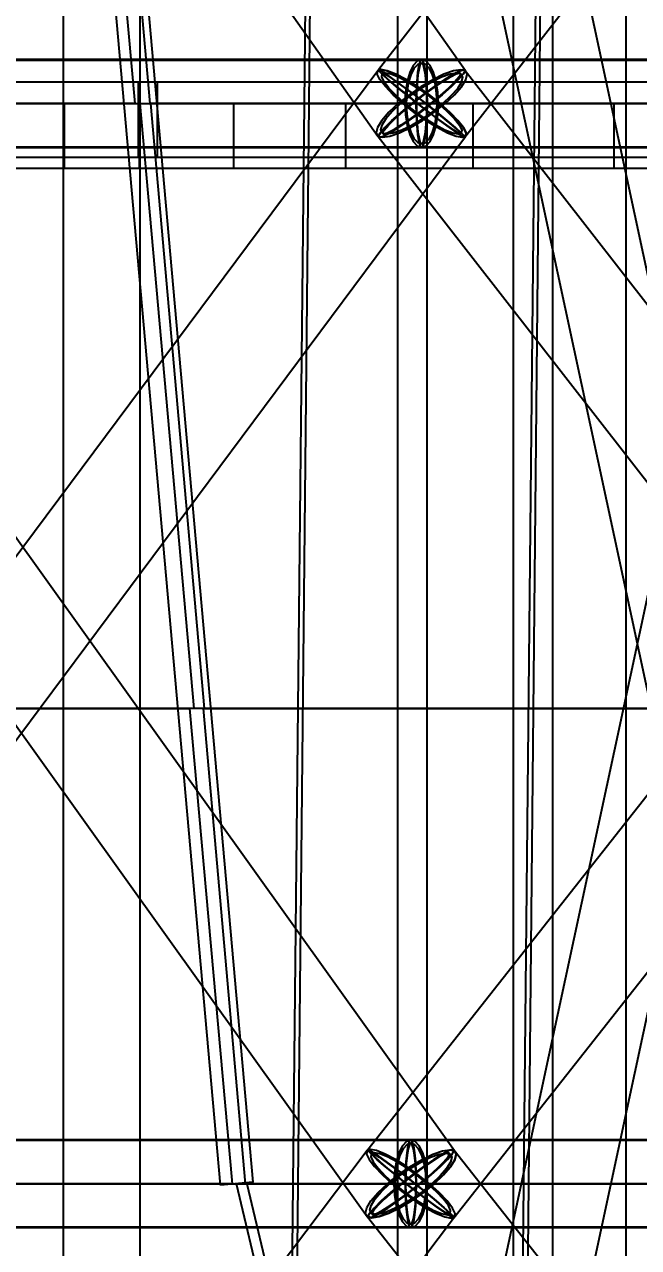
# Model space of a CAD drawing. Header units: millimetres. Extents: x -123812 to 252100, y -3000 to 639000.
# Drawn here: x -5727 to -2886, y 334705 to 340366 of the extents above; entities that cross this region are included whole.
import ezdxf

# ---------------------------------------------------------------- set-up
doc = ezdxf.new("R2010")
doc.units = ezdxf.units.MM
for name, color, linetype, lineweight in [('D-STR-CORE', 7, 'Continuous', 25), ('D-STR-DECK', 7, 'Continuous', 25), ('D-STR-DIM', 7, 'Continuous', 13), ('D-STR-STRC', 7, 'Continuous', 25)]:
    doc.layers.add(name, color=color, linetype=linetype, lineweight=lineweight)
doc.styles.add('OpenSansCondensed-Light', font='OpenSansCondensed-Light.ttf')
doc.styles.add('TOWER_UNICODE', font='Arial Unicode.ttf')
doc.dimstyles.new('EZDXF', dxfattribs={"dimtxt": 0.25, "dimasz": 0.175, "dimexe": 0.375, "dimexo": 0.125, "dimgap": 0.1, "dimtad": 1, "dimlfac": 100, "dimzin": 12, "dimdsep": 46, "dimtxsty": 'OpenSansCondensed-Light', "dimblk": 'ARCHTICK', "dimcen": 2.5, "dimazin": 3, "dimtfac": 0.5, "dimtmove": 2, "dimatfit": 3})

# ---------------------------------------------------------------- blocks, each defined once
blk = doc.blocks.new('_ARCHTICK')
at = {"color": 0, "linetype": 'BYBLOCK', "const_width": 0.15}
blk.add_lwpolyline([(-0.5, -0.5), (0.5, 0.5)], dxfattribs=at)

msp = doc.modelspace()

# ---------------------------------------------------------------- linework, layer by layer
at = {"layer": 'D-STR-CORE'}
for points in [[(-4000, 100000), (-4000, 375000), (-3284.1, 375000), (-3284.1, 100000)], [(-4000, 100000), (-4000, 375000), (-3284.1, 375000), (-3284.1, 100000)], [(-3863.7, 100000), (-3863.7, 375000), (-2944.5, 375000), (-2944.5, 100000)], [(-3863.7, 100000), (-3863.7, 375000), (-2944.5, 375000), (-2944.5, 100000)], [(-3464.1, 100000), (-3464.1, 375000), (-2404.2, 375000), (-2404.2, 100000)], [(-3464.1, 100000), (-3464.1, 375000), (-2404.2, 375000), (-2404.2, 100000)]]:
    msp.add_lwpolyline(points, close=True, dxfattribs=at)
at = {"layer": 'D-STR-DECK'}
for points in [[(-4820.2, 334993.3), (-6602.5, 354993.3), (-6453.1, 355006.7), (-4670.8, 335006.7)], [(-4820.2, 334993.3), (-6602.5, 354993.3), (-6453.1, 355006.7), (-4670.8, 335006.7)], [(-7631.7, 340000), (-7946.1, 342400), (-5431.6, 342400), (-5215.8, 340000)], [(-7631.7, 340000), (-7946.1, 342400), (-5431.6, 342400), (-5215.8, 340000)], [(-5145.4, 340000), (-5357.4, 342400), (-2763.9, 342400), (-2654.1, 340000)], [(-5145.4, 340000), (-5357.4, 342400), (-2763.9, 342400), (-2654.1, 340000)], [(-7686.9, 339750), (-7686.9, 340100), (-5113.4, 340100), (-5113.4, 339750)], [(-7686.9, 339750), (-7686.9, 340100), (-5113.4, 340100), (-5113.4, 339750)], [(-5198.8, 339750), (-5198.8, 340100), (-2578.8, 340100), (-2578.8, 339750)], [(-5198.8, 339750), (-5198.8, 340100), (-2578.8, 340100), (-2578.8, 339750)], [(-19373.3, 339700), (-19373.3, 340000), (-5543.3, 340000), (-5543.3, 339700)], [(-19373.3, 339700), (-19373.3, 340000), (-5543.3, 340000), (-5543.3, 339700)], [(-18530, 339700), (-18530, 340000), (-5196.2, 340000), (-5196.2, 339700)], [(-18530, 339700), (-18530, 340000), (-5196.2, 340000), (-5196.2, 339700)], [(-17369.6, 339700), (-17369.6, 340000), (-4760.1, 340000), (-4760.1, 339700)], [(-17369.6, 339700), (-17369.6, 340000), (-4760.1, 340000), (-4760.1, 339700)], [(-15912.1, 339700), (-15912.1, 340000), (-4242.6, 340000), (-4242.6, 339700)], [(-15912.1, 339700), (-15912.1, 340000), (-4242.6, 340000), (-4242.6, 339700)], [(-14182.2, 339700), (-14182.2, 340000), (-3652.6, 340000), (-3652.6, 339700)], [(-14182.2, 339700), (-14182.2, 340000), (-3652.6, 340000), (-3652.6, 339700)], [(-12209.8, 339700), (-12209.8, 340000), (-3000, 340000), (-3000, 339700)], [(-12209.8, 339700), (-12209.8, 340000), (-3000, 340000), (-3000, 339700)], [(-10028.4, 339700), (-10028.4, 340000), (-2296.1, 340000), (-2296.1, 339700)], [(-10028.4, 339700), (-10028.4, 340000), (-2296.1, 340000), (-2296.1, 339700)], [(-7675.4, 339700), (-7675.4, 340000), (-1552.9, 340000), (-1552.9, 339700)], [(-7675.4, 339700), (-7675.4, 340000), (-1552.9, 340000), (-1552.9, 339700)], [(-7306.4, 337200), (-7675.4, 340000), (-5144.5, 340000), (-4894.9, 337200)], [(-7306.4, 337200), (-7675.4, 340000), (-5144.5, 340000), (-4894.9, 337200)], [(-5191.1, 339700), (-5191.1, 340000), (-783.2, 340000), (-783.2, 339700)], [(-5191.1, 339700), (-5191.1, 340000), (-783.2, 340000), (-783.2, 339700)], [(-4941.5, 337200), (-5191.1, 340000), (-2594.4, 340000), (-2468.6, 337200)], [(-4941.5, 337200), (-5191.1, 340000), (-2594.4, 340000), (-2468.6, 337200)], [(-6976.6, 335000), (-7264.8, 337200), (-4964.1, 337200), (-4766.3, 335000)], [(-6976.6, 335000), (-7264.8, 337200), (-4964.1, 337200), (-4766.3, 335000)], [(-4703.7, 335000), (-4898.1, 337200), (-2526.1, 337200), (-2425.4, 335000)], [(-4703.7, 335000), (-4898.1, 337200), (-2526.1, 337200), (-2425.4, 335000)], [(-6314.3, 333000), (-7016.5, 335000), (-4698.9, 335000), (-4223.9, 333000)], [(-6314.3, 333000), (-7016.5, 335000), (-4698.9, 335000), (-4223.9, 333000)], [(-4270.5, 333000), (-4745.5, 335000), (-2369.7, 335000), (-2130.2, 333000)], [(-4270.5, 333000), (-4745.5, 335000), (-2369.7, 335000), (-2130.2, 333000)]]:
    msp.add_lwpolyline(points, close=True, dxfattribs=at)
at = {"layer": 'D-STR-STRC'}
for points in [[(198.7, 325042), (-5170.6, 350042), (-5177.4, 350047.1), (-5197.2, 350048.9), (-5228.8, 350047.4), (-5270, 350042.7), (-5317.9, 350035), (-5369.4, 350025), (-5420.8, 350013.3), (-5468.7, 350000.6), (-5509.9, 349988), (-5541.5, 349976.1), (-5561.3, 349965.9), (-5568.1, 349958), (-198.7, 324958)], [(-5170.6, 324958), (198.7, 349958), (192, 349965.9), (172.1, 349976.1), (140.5, 349988), (99.4, 350000.6), (51.4, 350013.3), (0, 350025), (-51.4, 350035), (-99.4, 350042.7), (-140.5, 350047.4), (-172.1, 350048.9), (-192, 350047.1), (-198.7, 350042), (-5568.1, 325042)], [(-7619.6, 344849), (-4092.4, 339849), (-4070.5, 339843.7), (-4036.2, 339849), (-3991.9, 339864.7), (-3940.6, 339889.5), (-3885.8, 339921.9), (-3831.3, 339959.6), (-3780.8, 340000), (-3737.7, 340040.4), (-3704.9, 340078.1), (-3684.7, 340110.5), (-3678.4, 340135.3), (-3686.5, 340151), (-7213.7, 345151)], [(-199.6, 345156.3), (-4089, 340156.3), (-4087.6, 340151), (-4072.6, 340135.3), (-4045.2, 340110.5), (-4007.2, 340078.1), (-3961.1, 340040.4), (-3910.1, 340000), (-3857.8, 339959.6), (-3807.6, 339921.9), (-3763, 339889.5), (-3727, 339864.7), (-3702.1, 339849), (-3689.9, 339843.7), (199.6, 344843.7)], [(-7513.9, 339796.8), (-3889.5, 339796.8), (-3869.3, 339803.7), (-3850.6, 339824), (-3834.5, 339856.3), (-3822.1, 339898.4), (-3814.4, 339947.4), (-3811.7, 340000), (-3814.4, 340052.6), (-3822.1, 340101.6), (-3834.5, 340143.7), (-3850.6, 340176), (-3869.3, 340196.3), (-3889.5, 340203.2), (-7513.9, 340203.2)], [(-7513.9, 339796.8), (-3889.5, 339796.8), (-3869.3, 339803.7), (-3850.6, 339824), (-3834.5, 339856.3), (-3822.1, 339898.4), (-3814.4, 339947.4), (-3811.7, 340000), (-3814.4, 340052.6), (-3822.1, 340101.6), (-3834.5, 340143.7), (-3850.6, 340176), (-3869.3, 340196.3), (-3889.5, 340203.2), (-7513.9, 340203.2)], [(0, 340203.2), (-3889.5, 340203.2), (-3896.3, 340196.3), (-3902.7, 340176), (-3908.2, 340143.7), (-3912.4, 340101.6), (-3915.1, 340052.6), (-3916, 340000), (-3915.1, 339947.4), (-3912.4, 339898.4), (-3908.2, 339856.3), (-3902.7, 339824), (-3896.3, 339803.7), (-3889.5, 339796.8), (0, 339796.8)], [(0, 340203.2), (-3889.5, 340203.2), (-3896.3, 340196.3), (-3902.7, 340176), (-3908.2, 340143.7), (-3912.4, 340101.6), (-3915.1, 340052.6), (-3916, 340000), (-3915.1, 339947.4), (-3912.4, 339898.4), (-3908.2, 339856.3), (-3902.7, 339824), (-3896.3, 339803.7), (-3889.5, 339796.8), (0, 339796.8)], [(-7407.8, 334847.8), (-3686.1, 339847.8), (-3684.2, 339863.6), (-3696.3, 339888.6), (-3721.5, 339921.2), (-3758.2, 339959.2), (-3803.8, 340000), (-3855.3, 340040.8), (-3909.1, 340078.8), (-3961.6, 340111.4), (-4009.1, 340136.4), (-4048.5, 340152.2), (-4077.1, 340157.5), (-4092.8, 340152.2), (-7814.5, 335152.2)], [(-7716, 339847.8), (-4141.9, 334847.8), (-4119.9, 334842.5), (-4085.7, 334847.8), (-4041.5, 334863.6), (-3990.4, 334888.6), (-3935.9, 334921.2), (-3881.6, 334959.2), (-3831.3, 335000), (-3788.3, 335040.8), (-3755.7, 335078.8), (-3735.7, 335111.4), (-3729.5, 335136.4), (-3737.7, 335152.2), (-7311.8, 340152.2)], [(-198.6, 340157.5), (-4138.4, 335157.5), (-4137, 335152.2), (-4122.2, 335136.4), (-4094.9, 335111.4), (-4057.1, 335078.8), (-4011.3, 335040.8), (-3960.6, 335000), (-3908.5, 334959.2), (-3858.6, 334921.2), (-3814.1, 334888.6), (-3778.2, 334863.6), (-3753.4, 334847.8), (-3741.2, 334842.5), (198.6, 339842.5)], [(201.1, 335152.2), (-3688.4, 340152.2), (-3693.4, 340157.5), (-3711.9, 340152.2), (-3742.4, 340136.4), (-3783, 340111.4), (-3830.8, 340078.8), (-3882.6, 340040.8), (-3934.9, 340000), (-3984.1, 339959.2), (-4026.8, 339921.2), (-4060.2, 339888.6), (-4081.9, 339863.6), (-4090.6, 339847.8), (-201.1, 334847.8)], [(-7505.9, 329846.6), (-3737.3, 334846.6), (-3735.3, 334862.5), (-3747.2, 334887.7), (-3772.2, 334920.6), (-3808.6, 334958.9), (-3854, 335000), (-3905.2, 335041.1), (-3958.8, 335079.4), (-4011.1, 335112.3), (-4058.5, 335137.5), (-4097.9, 335153.4), (-4126.4, 335158.8), (-4142.3, 335153.4), (-7910.8, 330153.4)], [(-7611.1, 334796.8), (-3939.8, 334796.8), (-3919.7, 334803.7), (-3900.9, 334824), (-3884.8, 334856.3), (-3872.5, 334898.4), (-3864.7, 334947.4), (-3862, 335000), (-3864.7, 335052.6), (-3872.5, 335101.6), (-3884.8, 335143.7), (-3900.9, 335176), (-3919.7, 335196.3), (-3939.8, 335203.2), (-7611.1, 335203.2)], [(-7611.1, 334796.8), (-3939.8, 334796.8), (-3919.7, 334803.7), (-3900.9, 334824), (-3884.8, 334856.3), (-3872.5, 334898.4), (-3864.7, 334947.4), (-3862, 335000), (-3864.7, 335052.6), (-3872.5, 335101.6), (-3884.8, 335143.7), (-3900.9, 335176), (-3919.7, 335196.3), (-3939.8, 335203.2), (-7611.1, 335203.2)], [(200.2, 330153.4), (-3739.6, 335153.4), (-3744.7, 335158.8), (-3763.1, 335153.4), (-3793.5, 335137.5), (-3833.8, 335112.3), (-3881.4, 335079.4), (-3933, 335041.1), (-3985, 335000), (-4034, 334958.9), (-4076.5, 334920.6), (-4109.7, 334887.7), (-4131.4, 334862.5), (-4140, 334846.6), (-200.2, 329846.6)], [(0, 335203.2), (-3939.8, 335203.2), (-3946.7, 335196.3), (-3953.1, 335176), (-3958.6, 335143.7), (-3962.8, 335101.6), (-3965.4, 335052.6), (-3966.3, 335000), (-3965.4, 334947.4), (-3962.8, 334898.4), (-3958.6, 334856.3), (-3953.1, 334824), (-3946.7, 334803.7), (-3939.8, 334796.8), (0, 334796.8)], [(0, 335203.2), (-3939.8, 335203.2), (-3946.7, 335196.3), (-3953.1, 335176), (-3958.6, 335143.7), (-3962.8, 335101.6), (-3965.4, 335052.6), (-3966.3, 335000), (-3965.4, 334947.4), (-3962.8, 334898.4), (-3958.6, 334856.3), (-3953.1, 334824), (-3946.7, 334803.7), (-3939.8, 334796.8), (0, 334796.8)]]:
    msp.add_lwpolyline(points, dxfattribs=at)
for points in [[(-5547.2, 325000), (-5191.6, 325000), (-5191.6, 350000), (-5547.2, 350000)], [(-5547.2, 325000), (-5191.6, 325000), (-5191.6, 350000), (-5547.2, 350000)], [(-4433.7, 340000), (-3345.2, 340000), (-3296.1, 345000), (-4382.2, 345000)], [(-4412.2, 340000), (-3366.7, 340000), (-3316.9, 345000), (-4361.4, 345000)], [(-6827.5, 339800), (89.2, 339800), (89.2, 340200), (-6827.5, 340200)], [(-6790, 339800), (51.8, 339800), (51.8, 340200), (-6790, 340200)], [(-6790, 339800), (51.8, 339800), (51.8, 340200), (-6790, 340200)], [(-3967.2, 340000), (-3964.6, 339947.4), (-3956.8, 339898.4), (-3944.5, 339856.3), (-3928.4, 339824), (-3909.6, 339803.7), (-3889.5, 339796.8), (-3869.3, 339803.7), (-3850.6, 339824), (-3834.5, 339856.3), (-3822.1, 339898.4), (-3814.4, 339947.4), (-3811.7, 340000), (-3814.4, 340052.6), (-3822.1, 340101.6), (-3834.5, 340143.7), (-3850.6, 340176), (-3869.3, 340196.3), (-3889.5, 340203.2), (-3909.6, 340196.3), (-3928.4, 340176), (-3944.5, 340143.7), (-3956.8, 340101.6), (-3964.6, 340052.6)], [(-3967.2, 340000), (-3964.6, 339947.4), (-3956.8, 339898.4), (-3944.5, 339856.3), (-3928.4, 339824), (-3909.6, 339803.7), (-3889.5, 339796.8), (-3869.3, 339803.7), (-3850.6, 339824), (-3834.5, 339856.3), (-3822.1, 339898.4), (-3814.4, 339947.4), (-3811.7, 340000), (-3814.4, 340052.6), (-3822.1, 340101.6), (-3834.5, 340143.7), (-3850.6, 340176), (-3869.3, 340196.3), (-3889.5, 340203.2), (-3909.6, 340196.3), (-3928.4, 340176), (-3944.5, 340143.7), (-3956.8, 340101.6), (-3964.6, 340052.6)], [(-3916, 340000), (-3915.1, 339947.4), (-3912.4, 339898.4), (-3908.2, 339856.3), (-3902.7, 339824), (-3896.3, 339803.7), (-3889.5, 339796.8), (-3882.6, 339803.7), (-3876.2, 339824), (-3870.7, 339856.3), (-3866.5, 339898.4), (-3863.9, 339947.4), (-3863, 340000), (-3863.9, 340052.6), (-3866.5, 340101.6), (-3870.7, 340143.7), (-3876.2, 340176), (-3882.6, 340196.3), (-3889.5, 340203.2), (-3896.3, 340196.3), (-3902.7, 340176), (-3908.2, 340143.7), (-3912.4, 340101.6), (-3915.1, 340052.6)], [(-3916, 340000), (-3915.1, 339947.4), (-3912.4, 339898.4), (-3908.2, 339856.3), (-3902.7, 339824), (-3896.3, 339803.7), (-3889.5, 339796.8), (-3882.6, 339803.7), (-3876.2, 339824), (-3870.7, 339856.3), (-3866.5, 339898.4), (-3863.9, 339947.4), (-3863, 340000), (-3863.9, 340052.6), (-3866.5, 340101.6), (-3870.7, 340143.7), (-3876.2, 340176), (-3882.6, 340196.3), (-3889.5, 340203.2), (-3896.3, 340196.3), (-3902.7, 340176), (-3908.2, 340143.7), (-3912.4, 340101.6), (-3915.1, 340052.6)], [(-3998.2, 340000), (-4041.3, 339959.6), (-4074.1, 339921.9), (-4094.3, 339889.5), (-4100.5, 339864.7), (-4092.4, 339849), (-4070.5, 339843.7), (-4036.2, 339849), (-3991.9, 339864.7), (-3940.6, 339889.5), (-3885.8, 339921.9), (-3831.3, 339959.6), (-3780.8, 340000), (-3737.7, 340040.4), (-3704.9, 340078.1), (-3684.7, 340110.5), (-3678.4, 340135.3), (-3686.5, 340151), (-3708.5, 340156.3), (-3742.8, 340151), (-3787.1, 340135.3), (-3838.3, 340110.5), (-3893.1, 340078.1), (-3947.6, 340040.4)], [(-3803.8, 340000), (-3758.2, 339959.2), (-3721.5, 339921.2), (-3696.3, 339888.6), (-3684.2, 339863.6), (-3686.1, 339847.8), (-3701.9, 339842.5), (-3730.5, 339847.8), (-3769.8, 339863.6), (-3817.4, 339888.6), (-3869.9, 339921.2), (-3923.6, 339959.2), (-3975.1, 340000), (-4020.7, 340040.8), (-4057.4, 340078.8), (-4082.7, 340111.4), (-4094.7, 340136.4), (-4092.8, 340152.2), (-4077.1, 340157.5), (-4048.5, 340152.2), (-4009.1, 340136.4), (-3961.6, 340111.4), (-3909.1, 340078.8), (-3855.3, 340040.8)], [(-3844.1, 340000), (-3896.4, 339959.2), (-3948.2, 339921.2), (-3996, 339888.6), (-4036.6, 339863.6), (-4067.1, 339847.8), (-4085.5, 339842.5), (-4090.6, 339847.8), (-4081.9, 339863.6), (-4060.2, 339888.6), (-4026.8, 339921.2), (-3984.1, 339959.2), (-3934.9, 340000), (-3882.6, 340040.8), (-3830.8, 340078.8), (-3783, 340111.4), (-3742.4, 340136.4), (-3711.9, 340152.2), (-3693.4, 340157.5), (-3688.4, 340152.2), (-3697, 340136.4), (-3718.8, 340111.4), (-3752.1, 340078.8), (-3794.9, 340040.8)], [(-3910.1, 340000), (-3857.8, 339959.6), (-3807.6, 339921.9), (-3763, 339889.5), (-3727, 339864.7), (-3702.1, 339849), (-3689.9, 339843.7), (-3691.4, 339849), (-3706.3, 339864.7), (-3733.7, 339889.5), (-3771.8, 339921.9), (-3817.9, 339959.6), (-3868.8, 340000), (-3921.2, 340040.4), (-3971.4, 340078.1), (-4016, 340110.5), (-4052, 340135.3), (-4076.9, 340151), (-4089, 340156.3), (-4087.6, 340151), (-4072.6, 340135.3), (-4045.2, 340110.5), (-4007.2, 340078.1), (-3961.1, 340040.4)], [(-3987.5, 340000), (-4026.3, 339963.5), (-4055.9, 339929.6), (-4074.1, 339900.4), (-4079.8, 339878), (-4072.4, 339863.9), (-4052.6, 339859.1), (-4021.7, 339863.9), (-3981.8, 339878), (-3935.6, 339900.4), (-3886.2, 339929.6), (-3837.1, 339963.5), (-3791.5, 340000), (-3752.6, 340036.5), (-3723, 340070.4), (-3704.8, 340099.6), (-3699.2, 340122), (-3706.5, 340136.1), (-3726.3, 340140.9), (-3757.2, 340136.1), (-3797.2, 340122), (-3843.4, 340099.6), (-3892.7, 340070.4), (-3941.9, 340036.5)], [(-3812.3, 340000), (-3771.1, 339963.2), (-3738, 339929), (-3715.3, 339899.6), (-3704.4, 339877), (-3706.1, 339862.8), (-3720.4, 339858), (-3746.1, 339862.8), (-3781.6, 339877), (-3824.5, 339899.6), (-3871.8, 339929), (-3920.3, 339963.2), (-3966.7, 340000), (-4007.8, 340036.8), (-4040.9, 340071), (-4063.7, 340100.4), (-4074.5, 340123), (-4072.8, 340137.2), (-4058.6, 340142), (-4032.8, 340137.2), (-3997.3, 340123), (-3954.5, 340100.4), (-3907.2, 340071), (-3858.7, 340036.8)], [(-3848.5, 340000), (-3895.7, 339963.2), (-3942.4, 339929), (-3985.5, 339899.6), (-4022.1, 339877), (-4049.6, 339862.8), (-4066.2, 339858), (-4070.8, 339862.8), (-4063, 339877), (-4043.4, 339899.6), (-4013.3, 339929), (-3974.8, 339963.2), (-3930.4, 340000), (-3883.3, 340036.8), (-3836.5, 340071), (-3793.4, 340100.4), (-3756.9, 340123), (-3729.3, 340137.2), (-3712.7, 340142), (-3708.2, 340137.2), (-3715.9, 340123), (-3735.6, 340100.4), (-3765.7, 340071), (-3804.2, 340036.8)], [(-3908.1, 340000), (-3860.9, 339963.5), (-3815.7, 339929.6), (-3775.4, 339900.4), (-3743, 339878), (-3720.5, 339863.9), (-3709.5, 339859.1), (-3710.9, 339863.9), (-3724.3, 339878), (-3749.1, 339900.4), (-3783.4, 339929.6), (-3824.9, 339963.5), (-3870.8, 340000), (-3918, 340036.5), (-3963.3, 340070.4), (-4003.5, 340099.6), (-4036, 340122), (-4058.4, 340136.1), (-4069.4, 340140.9), (-4068.1, 340136.1), (-4054.6, 340122), (-4029.9, 340099.6), (-3995.6, 340070.4), (-3954, 340036.5)], [(-3961.1, 340000), (-3958.7, 339951.5), (-3951.5, 339906.4), (-3940.1, 339867.6), (-3925.3, 339837.9), (-3908, 339819.2), (-3889.5, 339812.8), (-3870.9, 339819.2), (-3853.7, 339837.9), (-3838.8, 339867.6), (-3827.4, 339906.4), (-3820.3, 339951.5), (-3817.8, 340000), (-3820.3, 340048.5), (-3827.4, 340093.6), (-3838.8, 340132.4), (-3853.7, 340162.1), (-3870.9, 340180.8), (-3889.5, 340187.2), (-3908, 340180.8), (-3925.3, 340162.1), (-3940.1, 340132.4), (-3951.5, 340093.6), (-3958.7, 340048.5)], [(-3961.1, 340000), (-3958.7, 339951.5), (-3951.5, 339906.4), (-3940.1, 339867.6), (-3925.3, 339837.9), (-3908, 339819.2), (-3889.5, 339812.8), (-3870.9, 339819.2), (-3853.7, 339837.9), (-3838.8, 339867.6), (-3827.4, 339906.4), (-3820.3, 339951.5), (-3817.8, 340000), (-3820.3, 340048.5), (-3827.4, 340093.6), (-3838.8, 340132.4), (-3853.7, 340162.1), (-3870.9, 340180.8), (-3889.5, 340187.2), (-3908, 340180.8), (-3925.3, 340162.1), (-3940.1, 340132.4), (-3951.5, 340093.6), (-3958.7, 340048.5)], [(-3913.9, 340000), (-3913.1, 339951.5), (-3910.6, 339906.4), (-3906.8, 339867.6), (-3901.7, 339837.9), (-3895.8, 339819.2), (-3889.5, 339812.8), (-3883.2, 339819.2), (-3877.3, 339837.9), (-3872.2, 339867.6), (-3868.3, 339906.4), (-3865.9, 339951.5), (-3865, 340000), (-3865.9, 340048.5), (-3868.3, 340093.6), (-3872.2, 340132.4), (-3877.3, 340162.1), (-3883.2, 340180.8), (-3889.5, 340187.2), (-3895.8, 340180.8), (-3901.7, 340162.1), (-3906.8, 340132.4), (-3910.6, 340093.6), (-3913.1, 340048.5)], [(-3913.9, 340000), (-3913.1, 339951.5), (-3910.6, 339906.4), (-3906.8, 339867.6), (-3901.7, 339837.9), (-3895.8, 339819.2), (-3889.5, 339812.8), (-3883.2, 339819.2), (-3877.3, 339837.9), (-3872.2, 339867.6), (-3868.3, 339906.4), (-3865.9, 339951.5), (-3865, 340000), (-3865.9, 340048.5), (-3868.3, 340093.6), (-3872.2, 340132.4), (-3877.3, 340162.1), (-3883.2, 340180.8), (-3889.5, 340187.2), (-3895.8, 340180.8), (-3901.7, 340162.1), (-3906.8, 340132.4), (-3910.6, 340093.6), (-3913.1, 340048.5)], [(-4485.2, 335000), (-3394.4, 335000), (-3345.2, 340000), (-4433.7, 340000)], [(-4463, 335000), (-3416.6, 335000), (-3366.7, 340000), (-4412.2, 340000)], [(-3345.2, 340000), (-3363.8, 340000), (-3418.2, 340000), (-3504.6, 340000), (-3617.4, 340000), (-3748.6, 340000), (-3889.5, 340000), (-4030.3, 340000), (-4161.6, 340000), (-4274.3, 340000), (-4360.8, 340000), (-4415.2, 340000), (-4433.7, 340000), (-4415.2, 340000), (-4360.8, 340000), (-4274.3, 340000), (-4161.6, 340000), (-4030.3, 340000), (-3889.5, 340000), (-3748.6, 340000), (-3617.4, 340000), (-3504.6, 340000), (-3418.2, 340000), (-3363.8, 340000)], [(-3366.7, 340000), (-3384.5, 340000), (-3436.8, 340000), (-3519.8, 340000), (-3628.1, 340000), (-3754.2, 340000), (-3889.5, 340000), (-4024.8, 340000), (-4150.9, 340000), (-4259.1, 340000), (-4342.2, 340000), (-4394.4, 340000), (-4412.2, 340000), (-4394.4, 340000), (-4342.2, 340000), (-4259.1, 340000), (-4150.9, 340000), (-4024.8, 340000), (-3889.5, 340000), (-3754.2, 340000), (-3628.1, 340000), (-3519.8, 340000), (-3436.8, 340000), (-3384.5, 340000)], [(-6918.9, 334800), (89, 334800), (89, 335200), (-6918.9, 335200)], [(-6881.7, 334800), (51.8, 334800), (51.8, 335200), (-6881.7, 335200)], [(-6881.7, 334800), (51.8, 334800), (51.8, 335200), (-6881.7, 335200)], [(-3831.3, 335000), (-3881.6, 334959.2), (-3935.9, 334921.2), (-3990.4, 334888.6), (-4041.5, 334863.6), (-4085.7, 334847.8), (-4119.9, 334842.5), (-4141.9, 334847.8), (-4150.1, 334863.6), (-4143.9, 334888.6), (-4123.9, 334921.2), (-4091.3, 334959.2), (-4048.3, 335000), (-3998, 335040.8), (-3943.7, 335078.8), (-3889.2, 335111.4), (-3838.1, 335136.4), (-3793.9, 335152.2), (-3759.7, 335157.5), (-3737.7, 335152.2), (-3729.5, 335136.4), (-3735.7, 335111.4), (-3755.7, 335078.8), (-3788.3, 335040.8)], [(-4025.6, 335000), (-3974.4, 334958.9), (-3920.8, 334920.6), (-3868.5, 334887.7), (-3821.1, 334862.5), (-3781.7, 334846.6), (-3753.2, 334841.2), (-3737.3, 334846.6), (-3735.3, 334862.5), (-3747.2, 334887.7), (-3772.2, 334920.6), (-3808.6, 334958.9), (-3854, 335000), (-3905.2, 335041.1), (-3958.8, 335079.4), (-4011.1, 335112.3), (-4058.5, 335137.5), (-4097.9, 335153.4), (-4126.4, 335158.8), (-4142.3, 335153.4), (-4144.3, 335137.5), (-4132.4, 335112.3), (-4107.4, 335079.4), (-4071, 335041.1)], [(-3985, 335000), (-4034, 334958.9), (-4076.5, 334920.6), (-4109.7, 334887.7), (-4131.4, 334862.5), (-4140, 334846.6), (-4134.9, 334841.2), (-4116.5, 334846.6), (-4086.1, 334862.5), (-4045.8, 334887.7), (-3998.2, 334920.6), (-3946.6, 334958.9), (-3894.6, 335000), (-3845.6, 335041.1), (-3803.1, 335079.4), (-3769.9, 335112.3), (-3748.2, 335137.5), (-3739.6, 335153.4), (-3744.7, 335158.8), (-3763.1, 335153.4), (-3793.5, 335137.5), (-3833.8, 335112.3), (-3881.4, 335079.4), (-3933, 335041.1)], [(-3919, 335000), (-3868.3, 334959.2), (-3822.5, 334921.2), (-3784.7, 334888.6), (-3757.4, 334863.6), (-3742.6, 334847.8), (-3741.2, 334842.5), (-3753.4, 334847.8), (-3778.2, 334863.6), (-3814.1, 334888.6), (-3858.6, 334921.2), (-3908.5, 334959.2), (-3960.6, 335000), (-4011.3, 335040.8), (-4057.1, 335078.8), (-4094.9, 335111.4), (-4122.2, 335136.4), (-4137, 335152.2), (-4138.4, 335157.5), (-4126.2, 335152.2), (-4101.4, 335136.4), (-4065.5, 335111.4), (-4021, 335078.8), (-3971.1, 335040.8)], [(-4017.6, 335000), (-4014.9, 334947.4), (-4007.1, 334898.4), (-3994.8, 334856.3), (-3978.7, 334824), (-3959.9, 334803.7), (-3939.8, 334796.8), (-3919.7, 334803.7), (-3900.9, 334824), (-3884.8, 334856.3), (-3872.5, 334898.4), (-3864.7, 334947.4), (-3862, 335000), (-3864.7, 335052.6), (-3872.5, 335101.6), (-3884.8, 335143.7), (-3900.9, 335176), (-3919.7, 335196.3), (-3939.8, 335203.2), (-3959.9, 335196.3), (-3978.7, 335176), (-3994.8, 335143.7), (-4007.1, 335101.6), (-4014.9, 335052.6)], [(-4017.6, 335000), (-4014.9, 334947.4), (-4007.1, 334898.4), (-3994.8, 334856.3), (-3978.7, 334824), (-3959.9, 334803.7), (-3939.8, 334796.8), (-3919.7, 334803.7), (-3900.9, 334824), (-3884.8, 334856.3), (-3872.5, 334898.4), (-3864.7, 334947.4), (-3862, 335000), (-3864.7, 335052.6), (-3872.5, 335101.6), (-3884.8, 335143.7), (-3900.9, 335176), (-3919.7, 335196.3), (-3939.8, 335203.2), (-3959.9, 335196.3), (-3978.7, 335176), (-3994.8, 335143.7), (-4007.1, 335101.6), (-4014.9, 335052.6)], [(-4011.4, 335000), (-4009, 334951.5), (-4001.8, 334906.4), (-3990.5, 334867.6), (-3975.6, 334837.9), (-3958.3, 334819.2), (-3939.8, 334812.8), (-3921.3, 334819.2), (-3904, 334837.9), (-3889.1, 334867.6), (-3877.8, 334906.4), (-3870.6, 334951.5), (-3868.2, 335000), (-3870.6, 335048.5), (-3877.8, 335093.6), (-3889.1, 335132.4), (-3904, 335162.1), (-3921.3, 335180.8), (-3939.8, 335187.2), (-3958.3, 335180.8), (-3975.6, 335162.1), (-3990.5, 335132.4), (-4001.8, 335093.6), (-4009, 335048.5)], [(-4011.4, 335000), (-4009, 334951.5), (-4001.8, 334906.4), (-3990.5, 334867.6), (-3975.6, 334837.9), (-3958.3, 334819.2), (-3939.8, 334812.8), (-3921.3, 334819.2), (-3904, 334837.9), (-3889.1, 334867.6), (-3877.8, 334906.4), (-3870.6, 334951.5), (-3868.2, 335000), (-3870.6, 335048.5), (-3877.8, 335093.6), (-3889.1, 335132.4), (-3904, 335162.1), (-3921.3, 335180.8), (-3939.8, 335187.2), (-3958.3, 335180.8), (-3975.6, 335162.1), (-3990.5, 335132.4), (-4001.8, 335093.6), (-4009, 335048.5)], [(-3966.3, 335000), (-3965.4, 334947.4), (-3962.8, 334898.4), (-3958.6, 334856.3), (-3953.1, 334824), (-3946.7, 334803.7), (-3939.8, 334796.8), (-3932.9, 334803.7), (-3926.5, 334824), (-3921, 334856.3), (-3916.8, 334898.4), (-3914.2, 334947.4), (-3913.3, 335000), (-3914.2, 335052.6), (-3916.8, 335101.6), (-3921, 335143.7), (-3926.5, 335176), (-3932.9, 335196.3), (-3939.8, 335203.2), (-3946.7, 335196.3), (-3953.1, 335176), (-3958.6, 335143.7), (-3962.8, 335101.6), (-3965.4, 335052.6)], [(-3966.3, 335000), (-3965.4, 334947.4), (-3962.8, 334898.4), (-3958.6, 334856.3), (-3953.1, 334824), (-3946.7, 334803.7), (-3939.8, 334796.8), (-3932.9, 334803.7), (-3926.5, 334824), (-3921, 334856.3), (-3916.8, 334898.4), (-3914.2, 334947.4), (-3913.3, 335000), (-3914.2, 335052.6), (-3916.8, 335101.6), (-3921, 335143.7), (-3926.5, 335176), (-3932.9, 335196.3), (-3939.8, 335203.2), (-3946.7, 335196.3), (-3953.1, 335176), (-3958.6, 335143.7), (-3962.8, 335101.6), (-3965.4, 335052.6)], [(-3964.2, 335000), (-3963.4, 334951.5), (-3961, 334906.4), (-3957.1, 334867.6), (-3952, 334837.9), (-3946.1, 334819.2), (-3939.8, 334812.8), (-3933.5, 334819.2), (-3927.6, 334837.9), (-3922.5, 334867.6), (-3918.6, 334906.4), (-3916.2, 334951.5), (-3915.4, 335000), (-3916.2, 335048.5), (-3918.6, 335093.6), (-3922.5, 335132.4), (-3927.6, 335162.1), (-3933.5, 335180.8), (-3939.8, 335187.2), (-3946.1, 335180.8), (-3952, 335162.1), (-3957.1, 335132.4), (-3961, 335093.6), (-3963.4, 335048.5)], [(-3964.2, 335000), (-3963.4, 334951.5), (-3961, 334906.4), (-3957.1, 334867.6), (-3952, 334837.9), (-3946.1, 334819.2), (-3939.8, 334812.8), (-3933.5, 334819.2), (-3927.6, 334837.9), (-3922.5, 334867.6), (-3918.6, 334906.4), (-3916.2, 334951.5), (-3915.4, 335000), (-3916.2, 335048.5), (-3918.6, 335093.6), (-3922.5, 335132.4), (-3927.6, 335162.1), (-3933.5, 335180.8), (-3939.8, 335187.2), (-3946.1, 335180.8), (-3952, 335162.1), (-3957.1, 335132.4), (-3961, 335093.6), (-3963.4, 335048.5)], [(-3842, 335000), (-3887.3, 334963.2), (-3936.3, 334929), (-3985.5, 334899.6), (-4031.5, 334877), (-4071.4, 334862.8), (-4102.2, 334858), (-4122, 334862.8), (-4129.4, 334877), (-4123.8, 334899.6), (-4105.7, 334929), (-4076.4, 334963.2), (-4037.6, 335000), (-3992.3, 335036.8), (-3943.3, 335071), (-3894.1, 335100.4), (-3848.1, 335123), (-3808.2, 335137.2), (-3777.4, 335142), (-3757.6, 335137.2), (-3750.2, 335123), (-3755.8, 335100.4), (-3773.9, 335071), (-3803.3, 335036.8)], [(-4017.1, 335000), (-3971, 334963), (-3922.7, 334928.4), (-3875.5, 334898.8), (-3832.8, 334876), (-3797.3, 334861.7), (-3771.6, 334856.9), (-3757.3, 334861.7), (-3755.4, 334876), (-3766.1, 334898.8), (-3788.7, 334928.4), (-3821.5, 334963), (-3862.5, 335000), (-3908.6, 335037), (-3956.9, 335071.6), (-4004.1, 335101.2), (-4046.8, 335124), (-4082.3, 335138.3), (-4108, 335143.1), (-4122.3, 335138.3), (-4124.2, 335124), (-4113.5, 335101.2), (-4090.9, 335071.6), (-4058.1, 335037)], [(-3980.6, 335000), (-4024.7, 334963), (-4063.1, 334928.4), (-4093, 334898.8), (-4112.5, 334876), (-4120.3, 334861.7), (-4115.7, 334856.9), (-4099.1, 334861.7), (-4071.7, 334876), (-4035.3, 334898.8), (-3992.4, 334928.4), (-3945.9, 334963), (-3899, 335000), (-3854.9, 335037), (-3816.5, 335071.6), (-3786.6, 335101.2), (-3767.1, 335124), (-3759.3, 335138.3), (-3763.9, 335143.1), (-3780.5, 335138.3), (-3807.9, 335124), (-3844.3, 335101.2), (-3887.2, 335071.6), (-3933.7, 335037)], [(-3921, 335000), (-3875.3, 334963.2), (-3834, 334929), (-3799.9, 334899.6), (-3775.4, 334877), (-3762, 334862.8), (-3760.8, 334858), (-3771.7, 334862.8), (-3794.1, 334877), (-3826.5, 334899.6), (-3866.6, 334929), (-3911.6, 334963.2), (-3958.6, 335000), (-4004.3, 335036.8), (-4045.6, 335071), (-4079.7, 335100.4), (-4104.2, 335123), (-4117.6, 335137.2), (-4118.8, 335142), (-4107.9, 335137.2), (-4085.5, 335123), (-4053.1, 335100.4), (-4013.1, 335071), (-3968, 335036.8)], [(-4536.7, 330000), (-3443.6, 330000), (-3394.4, 335000), (-4485.2, 335000)], [(-4513.8, 330000), (-3466.4, 330000), (-3416.6, 335000), (-4463, 335000)], [(-3394.4, 335000), (-3413, 335000), (-3467.5, 335000), (-3554.2, 335000), (-3667.1, 335000), (-3798.6, 335000), (-3939.8, 335000), (-4081, 335000), (-4212.5, 335000), (-4325.4, 335000), (-4412.1, 335000), (-4466.6, 335000), (-4485.2, 335000), (-4466.6, 335000), (-4412.1, 335000), (-4325.4, 335000), (-4212.5, 335000), (-4081, 335000), (-3939.8, 335000), (-3798.6, 335000), (-3667.1, 335000), (-3554.2, 335000), (-3467.5, 335000), (-3413, 335000)], [(-3394.4, 335000), (-3413, 335000), (-3467.5, 335000), (-3554.2, 335000), (-3667.1, 335000), (-3798.6, 335000), (-3939.8, 335000), (-4081, 335000), (-4212.5, 335000), (-4325.4, 335000), (-4412.1, 335000), (-4466.6, 335000), (-4485.2, 335000), (-4466.6, 335000), (-4412.1, 335000), (-4325.4, 335000), (-4212.5, 335000), (-4081, 335000), (-3939.8, 335000), (-3798.6, 335000), (-3667.1, 335000), (-3554.2, 335000), (-3467.5, 335000), (-3413, 335000)], [(-3416.6, 335000), (-3434.4, 335000), (-3486.7, 335000), (-3569.8, 335000), (-3678.2, 335000), (-3804.4, 335000), (-3939.8, 335000), (-4075.2, 335000), (-4201.4, 335000), (-4309.8, 335000), (-4392.9, 335000), (-4445.2, 335000), (-4463, 335000), (-4445.2, 335000), (-4392.9, 335000), (-4309.8, 335000), (-4201.4, 335000), (-4075.2, 335000), (-3939.8, 335000), (-3804.4, 335000), (-3678.2, 335000), (-3569.8, 335000), (-3486.7, 335000), (-3434.4, 335000)], [(-3467.5, 335000), (-3483.5, 335000), (-3530.7, 335000), (-3605.8, 335000), (-3703.6, 335000), (-3817.5, 335000), (-3939.8, 335000), (-4062.1, 335000), (-4176, 335000), (-4273.8, 335000), (-4348.9, 335000), (-4396.1, 335000), (-4412.1, 335000), (-4396.1, 335000), (-4348.9, 335000), (-4273.8, 335000), (-4176, 335000), (-4062.1, 335000), (-3939.8, 335000), (-3817.5, 335000), (-3703.6, 335000), (-3605.8, 335000), (-3530.7, 335000), (-3483.5, 335000)], [(-3467.5, 335000), (-3483.5, 335000), (-3530.7, 335000), (-3605.8, 335000), (-3703.6, 335000), (-3817.5, 335000), (-3939.8, 335000), (-4062.1, 335000), (-4176, 335000), (-4273.8, 335000), (-4348.9, 335000), (-4396.1, 335000), (-4412.1, 335000), (-4396.1, 335000), (-4348.9, 335000), (-4273.8, 335000), (-4176, 335000), (-4062.1, 335000), (-3939.8, 335000), (-3817.5, 335000), (-3703.6, 335000), (-3605.8, 335000), (-3530.7, 335000), (-3483.5, 335000)]]:
    msp.add_lwpolyline(points, close=True, dxfattribs=at)

# ---------------------------------------------------------------- dimensions: what is measured, and where the dimension line sits
at = {"layer": 'D-STR-DIM'}
msp.add_linear_dim(base=(-112000, 0), p1=(0, 0), p2=(0, 634000), angle=90, dimstyle='EZDXF', override={"dimtxt": 8400, "dimasz": 3750, "dimexe": 2100, "dimexo": 1800, "dimgap": 2100, "dimtad": 1, "dimdec": 0, "dimlfac": 1, "dimlunit": 2, "dimtxsty": 'TOWER_UNICODE', "dimclrd": 7, "dimclre": 7, "dimclrt": 7}, dxfattribs=at).render()

doc.saveas('drawing.dxf')
